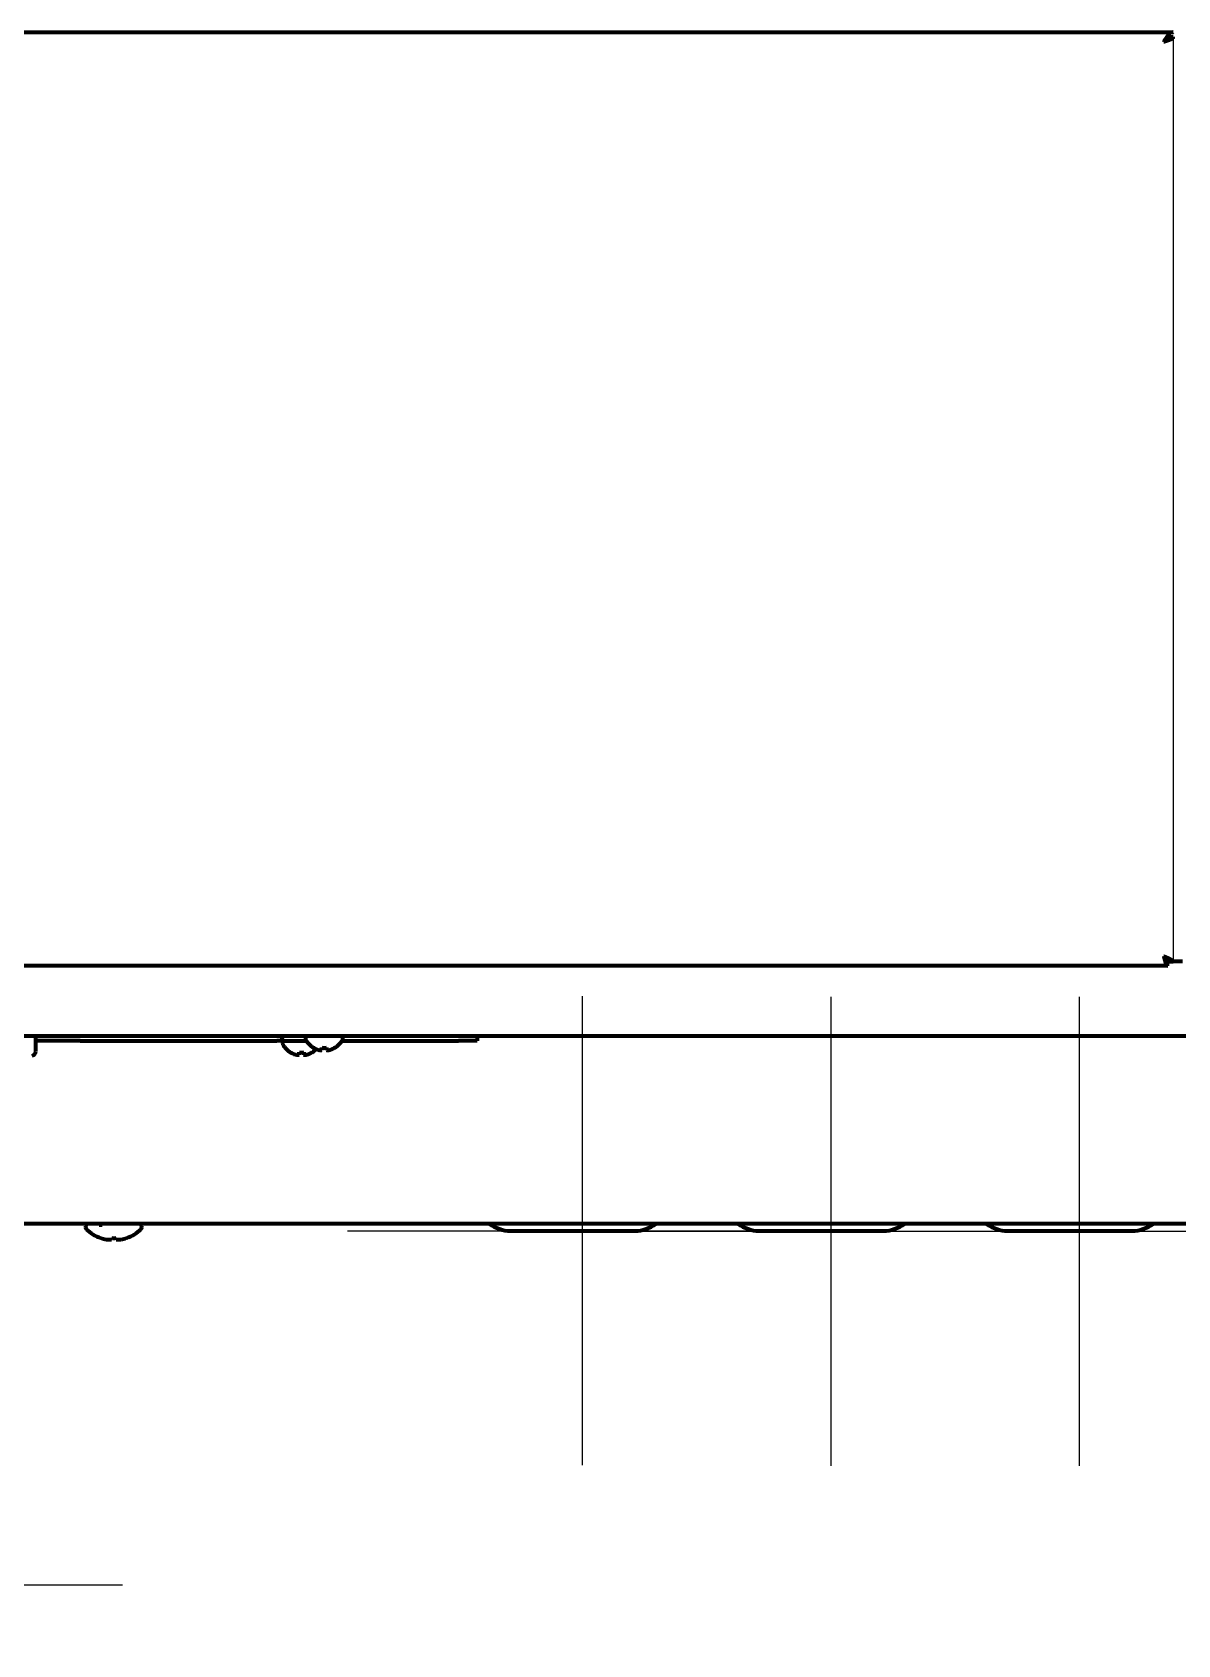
# Model space of a CAD drawing. Header units: inches. Extents: x -3022 to 7311, y 343 to 5680.
# Drawn here: x 3242.7 to 3486.9, y 2125.5 to 2469.3 of the extents above; entities that cross this region are included whole.
import ezdxf

# ---------------------------------------------------------------- set-up
doc = ezdxf.new("R2010")
doc.units = ezdxf.units.IN

# ---------------------------------------------------------------- blocks, each defined once
blk = doc.blocks.new('A$C0B5A562A')
at = {"color": 6}
for p, q in [((0, 50), (0, -50)), ((-50, 0), (50, 0))]:
    blk.add_line(p, q, dxfattribs=at)
blk = doc.blocks.new('A$C29D5572B')
at = {"color": 1}
for p, q in [((0, 50), (0, -50)), ((-50, 0), (50, 0))]:
    blk.add_line(p, q, dxfattribs=at)
blk = doc.blocks.new('A$C0F8E2EAE')
blk.add_blockref('A$C29D5572B', (0, 0))

msp = doc.modelspace()

# ---------------------------------------------------------------- linework, layer by layer
at = {"linetype": 'Continuous', "lineweight": 70}
for p, q in [((2935.92, 2469.3), (3485.92, 2469.3)), ((3484.92, 2469.4), (3484.92, 2469.3)), ((3485.92, 2468.21), (3485.92, 2468.31)), ((3485.92, 2468.2), (3485.61, 2468.2)), ((3484.72, 2270.3), (2937.12, 2270.3)), ((3484.72, 2270.3), (3484.72, 2271.3)), ((3485.92, 2271.1), (3484.92, 2271.1)), ((3485.92, 2271.3), (3487.92, 2271.3)), ((3485.92, 2271.3), (3485.92, 2271.1)), ((3577.32, 2255.29), (2842.52, 2255.29)), ((3243.42, 2252.06), (3243.42, 2255.29)), ((3295.86, 2255.29), (3295.86, 2254.29)), ((3337.56, 2255.29), (3337.56, 2254.29)), ((3249.23, 2254.29), (3243.42, 2254.29)), ((3250.64, 2254.29), (3249.23, 2254.29)), ((3251.47, 2254.29), (3250.64, 2254.29)), ((3252.89, 2254.29), (3251.47, 2254.29)), ((3252.89, 2254.29), (3294.86, 2254.29)), ((3295.86, 2254.29), (3294.86, 2254.29)), ((3295.86, 2254.29), (3301.09, 2254.29)), ((3296.06, 2253.89), (3296.06, 2253.69)), ((3297.76, 2251.81), (3297.76, 2251.85)), ((3300.92, 2254.89), (3300.92, 2254.69)), ((3302.36, 2251.85), (3302.36, 2251.81)), ((3302.62, 2252.81), (3302.62, 2252.85)), ((3307.22, 2252.85), (3307.22, 2252.81)), ((3308.74, 2254.29), (3333.56, 2254.29)), ((3308.92, 2254.69), (3308.92, 2254.89)), ((3337.56, 2254.29), (3333.56, 2254.29)), ((3538.41, 2215.29), (3224.92, 2215.29)), ((3254.04, 2214.79), (3254.04, 2214.5)), ((3257.56, 2214.99), (3256.95, 2214.99)), ((3266.04, 2214.5), (3266.04, 2214.79)), ((3257.29, 2212.27), (3257.29, 2212.25)), ((3259.54, 2211.95), (3259.54, 2212.27)), ((3260.54, 2212.27), (3260.54, 2211.95)), ((3262.79, 2212.27), (3262.79, 2212.25)), ((3344.67, 2213.79), (3357.92, 2213.79)), ((3357.92, 2213.79), (3371.17, 2213.79)), ((3397.67, 2213.79), (3410.92, 2213.79)), ((3410.92, 2213.79), (3424.17, 2213.79)), ((3450.67, 2213.79), (3463.92, 2213.79)), ((3463.92, 2213.79), (3477.17, 2213.79))]:
    msp.add_line(p, q, dxfattribs=at)
msp.add_line((3485.92, 2468.2), (3485.92, 2271.3))
for centre, radius, start, end in [((3301.32, 2254.89), 0.4, 90, 180), ((3308.52, 2254.89), 0.4, 0, 90), ((3242.42, 2252.06), 1, 285, 359.332), ((3296.46, 2253.89), 0.4, 90, 180), ((3296.46, 2253.69), 0.4, 180, 210.3012), ((3300.26, 2255.91), 4.8, 210.3012, 238.6273), ((3301.32, 2254.69), 0.4, 180, 210.3012), ((3305.12, 2256.91), 4.8, 210.3012, 238.6273), ((3299.86, 2255.91), 4.8, 301.3727, 314.7386), ((3304.72, 2256.91), 4.8, 301.3727, 329.6988), ((3308.52, 2254.69), 0.4, 329.6988, 0), ((3254.54, 2214.79), 0.5, 90, 180), ((3254.54, 2214.5), 0.5, 180, 226.2253), ((3260.04, 2220.24), 8.45, 226.2253, 251.0075), ((3260.04, 2220.24), 8.45, 288.9925, 313.7747), ((3265.54, 2214.79), 0.5, 0, 90), ((3265.54, 2214.5), 0.5, 313.7747, 0), ((3344.67, 2221.29), 7.5, 233.1295, 270), ((3371.17, 2221.29), 7.5, 270, 306.8705), ((3397.67, 2221.29), 7.5, 233.1295, 270), ((3424.17, 2221.29), 7.5, 270, 306.8705), ((3450.67, 2221.29), 7.5, 233.1295, 270), ((3477.17, 2221.29), 7.5, 270, 306.8705), ((3260.04, 2220.24), 8.44, 250.9729, 259.3378), ((3260.04, 2220.24), 7.99, 266.4122, 273.5878), ((3260.04, 2220.24), 8.44, 280.6622, 289.0271)]:
    msp.add_arc(centre, radius, start, end, dxfattribs=at)
for centre, major_axis, start_param, end_param in [((3259.01, 2220.24), (0, -8.32), 6.192956, 6.373415), ((3261.07, 2220.24), (0, 8.32), 3.051363, 3.231822)]:
    msp.add_ellipse(centre, major_axis=major_axis, ratio=0.707107, start_param=start_param, end_param=end_param, dxfattribs=at)
for points in [[(3485.92, 2469.3), (3485.89, 2469.3), (3485.85, 2469.29), (3485.78, 2469.28), (3485.7, 2469.27), (3485.63, 2469.25), (3485.56, 2469.22), (3485.49, 2469.18), (3485.42, 2469.14), (3485.35, 2469.1), (3485.28, 2469.05), (3485.2, 2468.99), (3485.13, 2468.93), (3485.06, 2468.86), (3484.99, 2468.79), (3484.92, 2468.71), (3484.85, 2468.63), (3484.78, 2468.54), (3484.7, 2468.45), (3484.63, 2468.36), (3484.56, 2468.26), (3484.49, 2468.16), (3484.42, 2468.06), (3484.35, 2467.96), (3484.28, 2467.85), (3484.2, 2467.74), (3484.13, 2467.63), (3484.06, 2467.52), (3483.99, 2467.41), (3483.94, 2467.33), (3483.92, 2467.3)], [(3485.92, 2468.3), (3485.89, 2468.3), (3485.85, 2468.29), (3485.78, 2468.29), (3485.7, 2468.28), (3485.63, 2468.27), (3485.56, 2468.26), (3485.49, 2468.24), (3485.42, 2468.22), (3485.35, 2468.2), (3485.28, 2468.17), (3485.2, 2468.14), (3485.13, 2468.11), (3485.06, 2468.08), (3484.99, 2468.04), (3484.92, 2468), (3484.85, 2467.96), (3484.78, 2467.92), (3484.7, 2467.87), (3484.63, 2467.83), (3484.56, 2467.78), (3484.49, 2467.73), (3484.42, 2467.68), (3484.35, 2467.63), (3484.28, 2467.57), (3484.2, 2467.52), (3484.13, 2467.46), (3484.06, 2467.41), (3483.99, 2467.35), (3483.94, 2467.31), (3483.92, 2467.3)], [(3483.92, 2467.3), (3483.94, 2467.31), (3483.97, 2467.33), (3484.02, 2467.36), (3484.07, 2467.39), (3484.13, 2467.42), (3484.18, 2467.45), (3484.23, 2467.48), (3484.28, 2467.51), (3484.32, 2467.54), (3484.37, 2467.57), (3484.42, 2467.6), (3484.46, 2467.63), (3484.51, 2467.66), (3484.55, 2467.69), (3484.59, 2467.72), (3484.63, 2467.75), (3484.66, 2467.78), (3484.7, 2467.81), (3484.73, 2467.84), (3484.76, 2467.87), (3484.78, 2467.9), (3484.81, 2467.93), (3484.83, 2467.96), (3484.85, 2467.99), (3484.87, 2468.02), (3484.88, 2468.05), (3484.9, 2468.08), (3484.91, 2468.11), (3484.91, 2468.14), (3484.92, 2468.17), (3484.92, 2468.19), (3484.92, 2468.2)], [(3483.92, 2467.3), (3483.95, 2467.31), (3484.02, 2467.33), (3484.13, 2467.36), (3484.23, 2467.39), (3484.33, 2467.42), (3484.44, 2467.45), (3484.54, 2467.48), (3484.64, 2467.51), (3484.73, 2467.54), (3484.83, 2467.57), (3484.92, 2467.6), (3485.01, 2467.63), (3485.09, 2467.66), (3485.18, 2467.69), (3485.26, 2467.72), (3485.33, 2467.75), (3485.4, 2467.78), (3485.47, 2467.81), (3485.54, 2467.84), (3485.6, 2467.87), (3485.65, 2467.9), (3485.7, 2467.93), (3485.75, 2467.96), (3485.79, 2467.99), (3485.82, 2468.02), (3485.85, 2468.05), (3485.88, 2468.08), (3485.89, 2468.11), (3485.91, 2468.14), (3485.92, 2468.17), (3485.92, 2468.19), (3485.92, 2468.2)], [(3483.92, 2272.3), (3483.93, 2272.28), (3483.94, 2272.24), (3483.97, 2272.19), (3484, 2272.14), (3484.02, 2272.09), (3484.05, 2272.04), (3484.08, 2271.99), (3484.1, 2271.94), (3484.13, 2271.89), (3484.16, 2271.84), (3484.18, 2271.8), (3484.21, 2271.75), (3484.24, 2271.71), (3484.26, 2271.67), (3484.29, 2271.63), (3484.32, 2271.59), (3484.34, 2271.55), (3484.37, 2271.52), (3484.4, 2271.49), (3484.42, 2271.46), (3484.45, 2271.43), (3484.48, 2271.4), (3484.5, 2271.38), (3484.53, 2271.36), (3484.56, 2271.34), (3484.58, 2271.33), (3484.61, 2271.32), (3484.64, 2271.31), (3484.66, 2271.3), (3484.69, 2271.3), (3484.71, 2271.3), (3484.72, 2271.3)], [(3483.92, 2272.3), (3483.93, 2272.26), (3483.94, 2272.19), (3483.97, 2272.09), (3484, 2271.98), (3484.02, 2271.88), (3484.05, 2271.78), (3484.08, 2271.68), (3484.1, 2271.58), (3484.13, 2271.48), (3484.16, 2271.39), (3484.18, 2271.29), (3484.21, 2271.21), (3484.24, 2271.12), (3484.26, 2271.04), (3484.29, 2270.96), (3484.32, 2270.88), (3484.34, 2270.81), (3484.37, 2270.74), (3484.4, 2270.68), (3484.42, 2270.62), (3484.45, 2270.56), (3484.48, 2270.51), (3484.5, 2270.47), (3484.53, 2270.43), (3484.56, 2270.39), (3484.58, 2270.36), (3484.61, 2270.34), (3484.64, 2270.32), (3484.66, 2270.31), (3484.69, 2270.3), (3484.71, 2270.3), (3484.72, 2270.3)], [(3484.92, 2271.1), (3484.92, 2271.11), (3484.92, 2271.14), (3484.91, 2271.18), (3484.91, 2271.22), (3484.9, 2271.26), (3484.88, 2271.3), (3484.87, 2271.34), (3484.85, 2271.39), (3484.83, 2271.43), (3484.8, 2271.47), (3484.78, 2271.51), (3484.75, 2271.55), (3484.71, 2271.59), (3484.68, 2271.63), (3484.64, 2271.67), (3484.61, 2271.72), (3484.57, 2271.76), (3484.52, 2271.8), (3484.48, 2271.84), (3484.43, 2271.88), (3484.39, 2271.92), (3484.34, 2271.96), (3484.29, 2272.01), (3484.24, 2272.05), (3484.19, 2272.09), (3484.13, 2272.13), (3484.08, 2272.17), (3484.03, 2272.21), (3483.97, 2272.25), (3483.94, 2272.28), (3483.92, 2272.3)], [(3485.92, 2271.1), (3485.92, 2271.11), (3485.92, 2271.14), (3485.91, 2271.18), (3485.89, 2271.22), (3485.87, 2271.26), (3485.85, 2271.3), (3485.81, 2271.34), (3485.78, 2271.39), (3485.73, 2271.43), (3485.69, 2271.47), (3485.63, 2271.51), (3485.57, 2271.55), (3485.51, 2271.59), (3485.44, 2271.63), (3485.37, 2271.67), (3485.29, 2271.72), (3485.21, 2271.76), (3485.13, 2271.8), (3485.04, 2271.84), (3484.95, 2271.88), (3484.86, 2271.92), (3484.76, 2271.96), (3484.66, 2272.01), (3484.56, 2272.05), (3484.45, 2272.09), (3484.35, 2272.13), (3484.24, 2272.17), (3484.13, 2272.21), (3484.03, 2272.25), (3483.95, 2272.28), (3483.92, 2272.3)], [(3299.56, 2251.3), (3299.56, 2251.31), (3299.56, 2251.34), (3299.56, 2251.39), (3299.56, 2251.45), (3299.56, 2251.51), (3299.56, 2251.57), (3299.56, 2251.65), (3299.56, 2251.74), (3299.56, 2251.81), (3299.56, 2251.85)], [(3299.56, 2251.85), (3299.72, 2251.82), (3300.06, 2251.8), (3300.39, 2251.82), (3300.56, 2251.85)], [(3301.06, 2251.3), (3301.11, 2251.31), (3301.22, 2251.34), (3301.38, 2251.39), (3301.54, 2251.45), (3301.7, 2251.51), (3301.85, 2251.57), (3302, 2251.65), (3302.17, 2251.74), (3302.29, 2251.81), (3302.36, 2251.85)], [(3303.92, 2252.3), (3303.94, 2252.29), (3303.99, 2252.29), (3304.06, 2252.28), (3304.13, 2252.28), (3304.2, 2252.28), (3304.27, 2252.28), (3304.35, 2252.29), (3304.39, 2252.29), (3304.42, 2252.3)], [(3304.42, 2252.3), (3304.42, 2252.31), (3304.42, 2252.34), (3304.42, 2252.39), (3304.42, 2252.45), (3304.42, 2252.51), (3304.42, 2252.57), (3304.42, 2252.65), (3304.42, 2252.74), (3304.42, 2252.81), (3304.42, 2252.85)], [(3304.42, 2252.85), (3304.58, 2252.82), (3304.92, 2252.8), (3305.25, 2252.82), (3305.42, 2252.85)], [(3305.42, 2252.3), (3305.44, 2252.29), (3305.5, 2252.29), (3305.57, 2252.28), (3305.64, 2252.28), (3305.71, 2252.28), (3305.78, 2252.28), (3305.85, 2252.29), (3305.89, 2252.29), (3305.92, 2252.3)], [(3305.92, 2252.3), (3305.97, 2252.31), (3306.08, 2252.34), (3306.24, 2252.39), (3306.4, 2252.45), (3306.56, 2252.51), (3306.71, 2252.57), (3306.86, 2252.65), (3307.03, 2252.74), (3307.15, 2252.81), (3307.22, 2252.85)], [(3299.06, 2251.3), (3299.08, 2251.29), (3299.13, 2251.29), (3299.2, 2251.28), (3299.27, 2251.28), (3299.34, 2251.28), (3299.41, 2251.28), (3299.49, 2251.29), (3299.53, 2251.29), (3299.56, 2251.3)], [(3300.56, 2251.3), (3300.58, 2251.29), (3300.64, 2251.29), (3300.71, 2251.28), (3300.78, 2251.28), (3300.85, 2251.28), (3300.92, 2251.28), (3300.99, 2251.29), (3301.03, 2251.29), (3301.06, 2251.3)]]:
    msp.add_open_spline(points, degree=3, dxfattribs=at)
for points in [[(3297.76, 2251.85), (3297.96, 2251.72), (3298.17, 2251.61), (3298.5, 2251.48), (3298.61, 2251.43), (3298.83, 2251.36), (3298.94, 2251.33), (3299.06, 2251.3)], [(3300.56, 2251.85), (3300.56, 2251.72), (3300.56, 2251.61), (3300.56, 2251.48), (3300.56, 2251.43), (3300.56, 2251.36), (3300.56, 2251.33), (3300.56, 2251.3)], [(3302.62, 2252.85), (3302.82, 2252.72), (3303.03, 2252.61), (3303.36, 2252.48), (3303.47, 2252.43), (3303.69, 2252.36), (3303.8, 2252.33), (3303.92, 2252.3)], [(3305.42, 2252.85), (3305.42, 2252.72), (3305.42, 2252.61), (3305.42, 2252.48), (3305.42, 2252.43), (3305.42, 2252.36), (3305.42, 2252.33), (3305.42, 2252.3)]]:
    msp.add_open_spline(points, degree=3, knots=[0, 0, 0, 0, 0.5, 0.5, 0.75, 0.75, 1, 1, 1, 1], dxfattribs=at)

# ---------------------------------------------------------------- block references
for name, p in [('A$C0F8E2EAE', (3359.92, 2213.8)), ('A$C0F8E2EAE', (3412.92, 2213.7)), ('A$C0F8E2EAE', (3465.92, 2213.7)), ('A$C0F8E2EAE', (3518.92, 2213.7)), ('A$C0B5A562A', (3211.92, 2138.3))]:
    msp.add_blockref(name, p)

doc.saveas('drawing.dxf')
